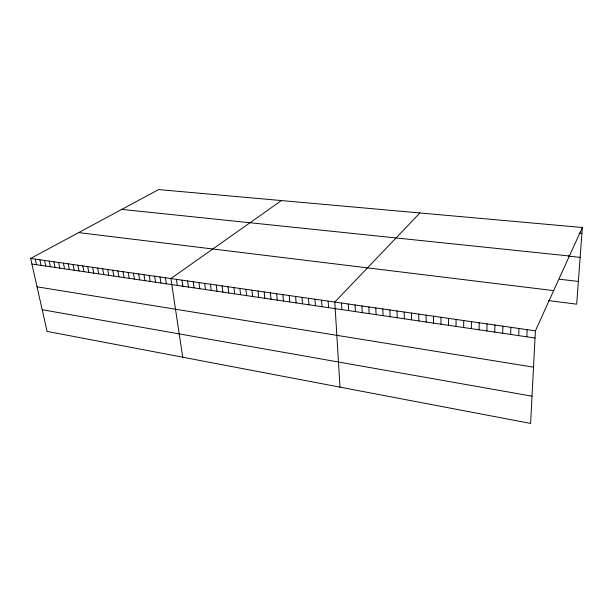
<?xml version="1.0" encoding="UTF-8"?>
<svg xmlns="http://www.w3.org/2000/svg" width="613" height="613" viewBox="0 0 613 613"><rect width="100%" height="100%" fill="white"/><g stroke="black" fill="none" stroke-linecap="round" stroke-linejoin="round"><path stroke-width="0.92" d="M448.478 325.296L448.494 318.369M456.034 326.407L456.08 319.457M463.65 327.526L463.727 320.553M471.328 328.652L471.435 321.656M479.067 329.794L479.205 322.775M486.868 330.943L487.036 323.902M494.729 332.1L494.929 325.028M502.652 333.265L502.89 326.17M510.652 334.437L510.913 327.327M518.705 335.625L519.004 328.484M526.828 336.821L527.165 329.656M582.35 227.5L535.394 330.836L530.62 423.422L47.071 331.395L30.65 258.441L158.621 189.578L582.35 227.5L576.687 304.178L548.512 300.592M419.928 212.964L334.805 302.063L340 387.148M281.451 200.566L170.889 278.555L182.72 357.21M579.132 233.132L581.913 233.384M121.803 209.393L569.4 255.996M568.289 256.127L580.143 257.36M559.539 279.237L578.365 281.421M78.663 232.603L553.669 290.616M30.65 258.441L535.394 330.836M31.907 264.034L535.019 338.024M37.041 286.823L533.517 367.156M42.19 309.718L532.023 396.174M35.24 259.1L36.489 264.709M39.86 259.759L41.102 265.383M44.511 260.425L45.737 266.065M49.186 261.1L50.404 266.755M53.898 261.774L55.101 267.444M58.633 262.448L59.829 268.142M63.4 263.138L64.58 268.839M68.196 263.82L69.369 269.544M73.024 264.517L74.181 270.249M77.874 265.214L79.031 270.961M82.763 265.912L83.904 271.682M87.682 266.617L88.808 272.402M92.632 267.329L93.751 273.13M97.62 268.042L98.716 273.858M102.632 268.762L103.72 274.593M107.681 269.482L108.754 275.337M112.761 270.218L113.826 276.08M117.872 270.946L118.922 276.831M123.014 271.689L124.056 277.582M128.194 272.433L129.22 278.34M133.412 273.176L134.423 279.107M138.661 273.927L139.657 279.88M143.94 274.685L144.929 280.654M149.258 275.452L150.231 281.436M154.614 276.218L155.572 282.218M160.001 276.992L160.943 283.007M165.426 277.766L166.353 283.804M176.429 279.344L177.318 285.42M182 280.149L182.881 286.233M187.609 280.953L188.475 287.06M193.256 281.758L194.106 287.888M198.949 282.578L199.777 288.723M204.673 283.398L205.485 289.558M210.443 284.225L211.24 290.409M216.251 285.06L217.025 291.259M222.098 285.896L222.856 292.117M227.982 286.738L228.733 292.976M233.913 287.589L234.641 293.849M239.89 288.447L240.595 294.723M245.897 289.313L246.595 295.604M251.958 290.179L252.633 296.493M258.058 291.052L258.709 297.389M264.203 291.934L264.839 298.286M270.387 292.822L271.007 299.198M276.624 293.719L277.214 300.109M282.899 294.615L283.474 301.029M289.221 295.527L289.78 301.956M295.596 296.439L296.125 302.891M302.01 297.359L302.523 303.833M308.469 298.286L308.96 304.776M314.982 299.221L315.45 305.734M321.541 300.163L321.986 306.692M328.154 301.106L328.576 307.665M341.518 303.029L341.893 309.619M348.268 303.994L348.628 310.607M355.08 304.967L355.41 311.611M361.938 305.956L362.245 312.615M368.85 306.944L369.133 313.626M375.815 307.948L376.068 314.645M382.834 308.952L383.064 315.672M389.906 309.963L390.106 316.714M397.032 310.99L397.209 317.756M404.212 312.017L404.365 318.806M411.446 313.059L411.576 319.871M418.74 314.101L418.84 320.936M426.089 315.159L426.158 322.017M433.498 316.216L433.544 323.097M440.969 317.289L440.977 324.193"/></g></svg>
